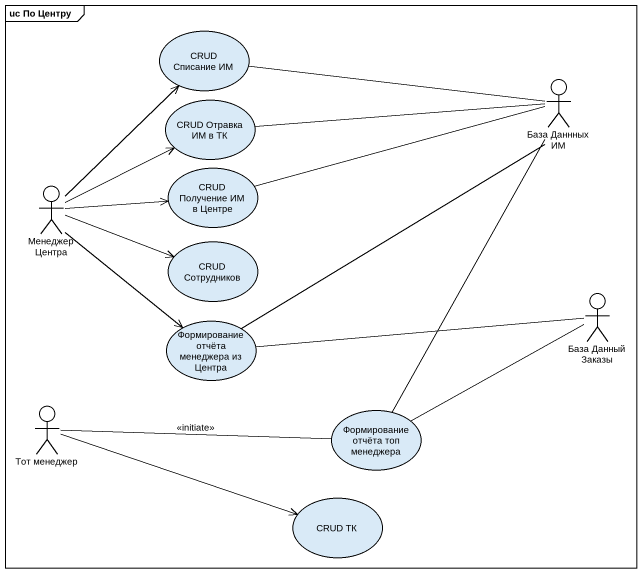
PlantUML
@startuml
mainframe uc По Центру
usecase "CRUD Списание ИМ" as CRUD_Списание_ИМ
actor "База Даннных ИМ" as База_Даннных_ИМ
usecase "CRUD Отравка ИМ в ТК" as CRUD_Отравка_ИМ_в_ТК
actor "Менеджер Центра" as Менеджер_Центра
usecase "CRUD Получение ИМ в Центре" as CRUD_Получение_ИМ_в_Центре
usecase "CRUD Сотрудников" as CRUD_Сотрудников
actor "База Данный Заказы" as База_Данный_Заказы
usecase "Формирование отчёта менеджера из Центра" as Формирование_отчёта
actor "Тот менеджер" as Тот_менеджер
usecase "Формирование отчёта топ менеджера" as Формирование_отчёта_топ
usecase "CRUD ТК" as CRUD_ТК
CRUD_Списание_ИМ -right- База_Даннных_ИМ
CRUD_Отравка_ИМ_в_ТК -right- База_Даннных_ИМ
Менеджер_Центра -up-> CRUD_Списание_ИМ
Менеджер_Центра -right-> CRUD_Отравка_ИМ_в_ТК
Менеджер_Центра -right-> CRUD_Получение_ИМ_в_Центре
Менеджер_Центра -right-> CRUD_Сотрудников
Менеджер_Центра --> Формирование_отчёта
CRUD_Получение_ИМ_в_Центре -right- База_Даннных_ИМ
Формирование_отчёта -up- База_Даннных_ИМ
Формирование_отчёта -right- База_Данный_Заказы
Тот_менеджер -right- Формирование_отчёта_топ : <<initiate>>
Тот_менеджер -right-> CRUD_ТК
Формирование_отчёта_топ -up- База_Даннных_ИМ
Формирование_отчёта_топ -right- База_Данный_Заказы
@enduml
